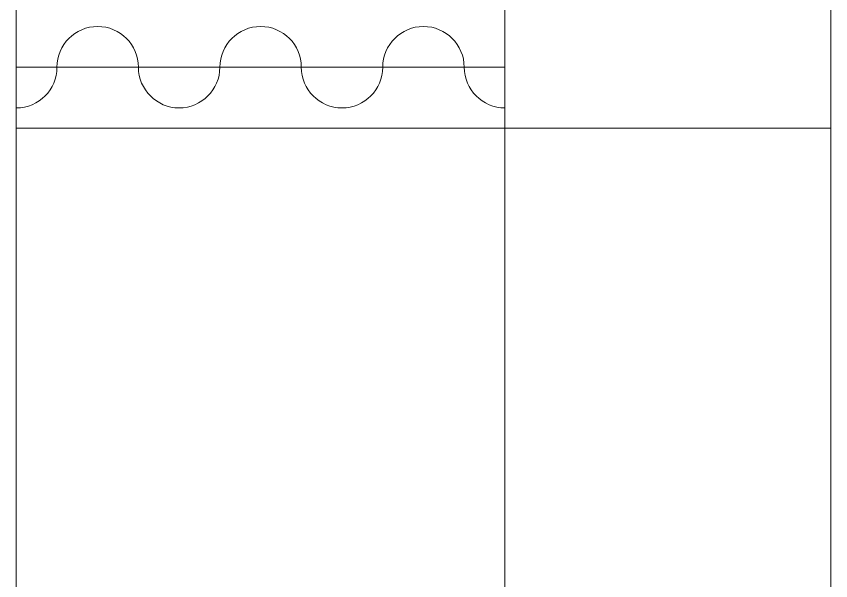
# Model space of a CAD drawing. Header units: millimetres. Extents: x -32 to 1412, y -324 to 2887.
# Drawn here: x 1031.691 to 1032.691, y 2056.453 to 2057.147 of the extents above; entities that cross this region are included whole.
import ezdxf

# ---------------------------------------------------------------- set-up
doc = ezdxf.new("R2010")
doc.units = ezdxf.units.MM
doc.header["$LTSCALE"] = 0.5
doc.layers.add('arquitetura', color=252, linetype='CONTINUOUS', lineweight=5)

msp = doc.modelspace()

# ---------------------------------------------------------------- linework, layer by layer
at = {"layer": 'arquitetura', "color": 252}
for p, q in [((1031.6912, 2057.9091), (1031.6912, 2056.0591)), ((1032.6912, 2057.9091), (1032.6912, 2056.2091)), ((1032.6912, 2057.5764), (1032.6912, 2056.4764)), ((1032.6912, 2056.4764), (1032.6912, 2057.5764)), ((1032.2912, 2057.0091), (1032.2912, 2057.1591)), ((1032.2912, 2057.0841), (1031.6912, 2057.0841)), ((1031.6912, 2057.0091), (1032.2912, 2057.0091)), ((1032.2912, 2057.0091), (1031.6912, 2057.0091)), ((1032.6912, 2057.0091), (1032.2912, 2057.0091)), ((1032.2912, 2056.2091), (1032.2912, 2057.0091))]:
    msp.add_line(p, q, dxfattribs=at)
for centre, start, end in [((1031.7912, 2057.0841), 0, 180), ((1031.9912, 2057.0841), 0, 180), ((1032.1912, 2057.0841), 0, 180), ((1031.6912, 2057.0841), 270, 0), ((1031.8912, 2057.0841), 180, 0), ((1032.0912, 2057.0841), 180, 0), ((1032.2912, 2057.0841), 180, 270)]:
    msp.add_arc(centre, 0.05, start, end, dxfattribs=at)

doc.saveas('drawing.dxf')
